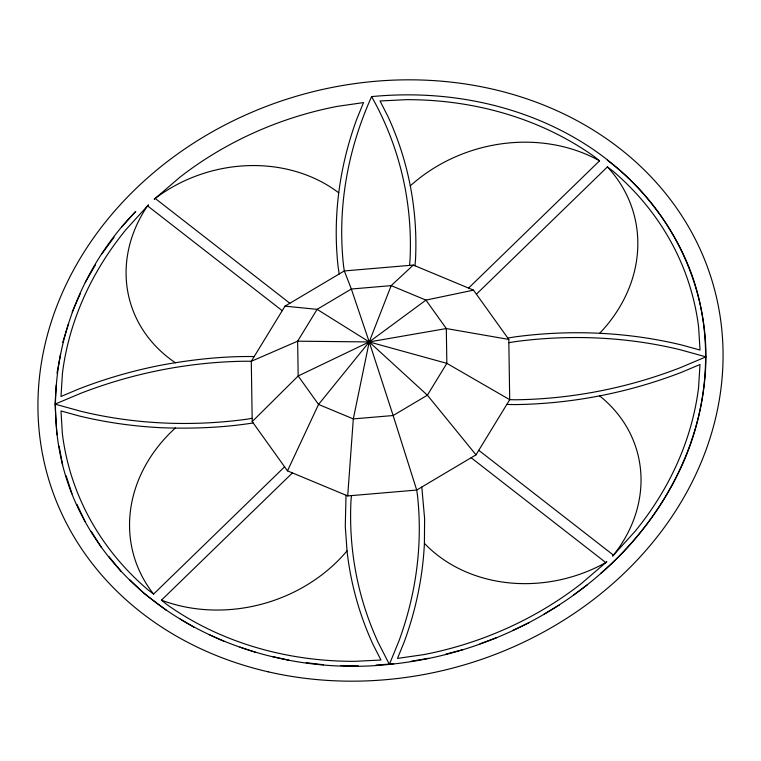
<?xml version="1.0" encoding="UTF-8"?>
<svg xmlns="http://www.w3.org/2000/svg" width="761" height="761" viewBox="0 0 761 761"><rect width="100%" height="100%" fill="white"/><g stroke="black" fill="none" stroke-linecap="round" stroke-linejoin="round"><path stroke-width="1.14" d="M471.135 457.732L605.918 562.655L606.802 561.732L581.014 583.858A323.377 276.899 -16.3 0 1 423.772 654.612L397.48 658.417L404.224 641.894A413.984 354.483 -16.3 0 0 424.41 543.335L424.609 518.583L421.803 487.03M56.257 384.98L55.058 404.139L56.932 434.778M347.701 495.925L353.313 418.911L369.218 341.936L391.183 285.632L413.299 265.075L473.513 290.141L508.795 339.416L509.708 399.696L476.005 454.84L416.705 490.055L347.701 495.925L287.487 470.859L252.205 421.584L251.292 361.304L284.995 306.16L344.295 270.945L413.299 265.075M346.027 495.23L345.275 526.308L347.026 550.869A413.984 354.483 -16.3 0 0 373.232 644.909L380.966 660.025L354.607 661.338A323.377 276.899 -16.3 0 1 166.887 604.538L161.446 600.172L292.433 472.914M351.449 495.601L350.954 501.347A408.448 349.746 -16.3 0 0 378.341 642.788L389.385 664.391C514.902 652.282 636.871 574.698 686.003 456.172C709.366 398.593 712.619 332.814 691.587 274.046C673.618 225.132 639.972 182.935 597.775 152.628A328.923 281.646 -16.3 0 0 371.615 96.609A408.448 349.746 -16.3 0 0 343.582 266.122L344.324 270.935L351.344 289.018L369.218 341.936L393.142 415.525L416.705 490.055L417.418 494.878A408.448 349.746 -16.3 0 1 399.021 640.781L389.385 664.391C270.222 677.3 138.055 625.333 81.57 514.988C29.622 415.753 59.082 289.389 135.743 211.463L121.589 227.044M409.551 265.399L410.046 259.653A408.448 349.746 -16.3 0 0 371.615 96.609M414.973 265.77L415.525 259.444A413.984 354.483 -16.3 0 0 387.768 116.091L380.034 100.975L406.393 99.662A323.377 276.899 -16.3 0 1 594.113 156.462L599.554 160.828L468.567 288.086M56.989 373.223L60.547 354.122M62.725 342.393L68.585 323.558M72.181 312.01L80.286 293.679M287.487 470.859L318.545 404.433L369.218 341.936L425.941 300.1L473.513 290.141M85.251 282.426L95.506 264.809M101.784 253.993L114.064 237.289M252.205 421.584L298.169 375.991L369.218 341.936L446.317 328.552L508.795 339.416M253.185 422.954C222.84 427.72 192.01 428.871 161.342 427.72A413.984 354.483 -16.3 0 1 79.106 415.953L60.975 410.94L62.383 433.865A323.377 276.899 -16.3 0 0 148.014 589.851L153.598 594.075L284.595 466.816M476.405 294.184L607.402 166.925L612.986 171.149A323.377 276.899 -16.3 0 1 698.617 327.135L700.025 350.06L681.894 345.047A413.984 354.483 -16.3 0 0 514.988 336.876L507.815 338.046M600.705 573.394C663.297 519.725 705.437 440.162 705.942 356.861C706.151 280.543 668.244 205.851 607.249 160.21M573.575 594.988L587.597 584.648M544.172 614.06L559.268 605.024M512.857 630.393L528.847 622.764M479.991 643.806L496.686 637.67M445.956 654.127L463.154 649.561M411.159 661.242L428.662 658.303M508.852 342.688L515.359 341.622A408.448 349.746 -16.3 0 1 680.039 349.689L705.942 356.861L680.02 367.791A408.448 349.746 -16.3 0 1 515.302 399.782L509.708 399.677L446.84 363.358L369.218 341.936L297.646 341.185L251.292 361.304L245.698 361.218A408.448 349.746 -16.3 0 0 80.98 393.209L55.058 404.139L80.961 411.311A408.448 349.746 -16.3 0 0 245.641 419.378L252.148 418.312M375.991 665.057L393.608 663.782M254.184 356.557C223.068 356.1 191.991 359.544 161.408 365.118A413.984 354.483 -16.3 0 0 79.134 388.833L60.994 396.491L62.44 373.347A323.377 276.899 -16.3 0 1 125.946 229.632L148.405 204.909L147.444 205.765L282.226 310.688M506.816 404.443L514.921 404.586A413.984 354.483 -16.3 0 0 681.866 372.167L700.006 364.509L698.56 387.653A323.377 276.899 -16.3 0 1 635.055 531.368L612.595 556.091L613.556 555.235L478.774 450.312M340.89 665.542L358.393 665.942M284.995 306.16L317.109 309.346L369.218 341.936L427.378 395.187L476.005 454.84M306.245 662.688L323.435 664.753M272.467 656.524L289.151 660.234M239.962 647.126L255.934 652.434M209.104 634.598L224.181 641.437M180.252 619.093L194.264 627.397M166.526 610.446L144.029 593.437L129.912 579.901M289.865 303.268L155.082 198.345L154.198 199.268L179.986 177.142A323.377 276.899 -16.3 0 1 337.228 106.388L363.52 102.583L356.776 119.106A413.984 354.483 -16.3 0 0 338.131 266.978L339.197 273.97M109.004 556.672L121.246 571.597M91.282 531.387L101.489 547.52M76.947 504.324L85.013 521.485M66.178 475.815L72 493.803M59.092 446.193L62.602 464.79M175.477 362.816A142.25 121.808 -16.3 0 1 147.548 205.851M155.187 198.431A142.031 121.617 -16.3 0 1 338.75 192.837M410.284 185.874A150.193 128.609 -16.3 0 1 599.554 160.828M607.402 166.925A150.193 128.609 -16.3 0 1 599.658 333.28M599.592 395.882A142.031 121.617 -16.3 0 1 613.452 555.149M153.598 594.075A149.67 128.162 -16.3 0 1 175.411 427.977M605.813 562.569A143.943 123.253 -16.3 0 1 424.41 543.335M347.026 550.869A150.63 128.98 -16.3 0 1 161.446 600.172M317.109 309.346L297.646 341.185L298.169 375.991L318.545 404.433L353.313 418.911L393.142 415.525L427.378 395.187L446.84 363.358L446.317 328.552L425.941 300.1L391.183 285.632L351.344 289.018L317.109 309.346M268.262 671.83A346.236 296.467 -16.3 0 0 716.919 299.273A346.236 296.467 -16.3 0 0 156.319 170.397A346.236 296.467 -16.3 0 0 268.262 671.83"/></g></svg>
